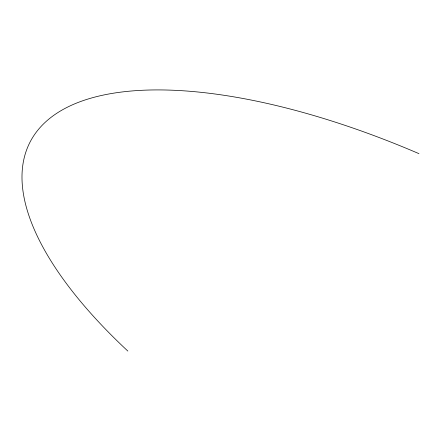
<?xml version="1.0" encoding="UTF-8"?>
<svg xmlns="http://www.w3.org/2000/svg" width="441" height="441" viewBox="0 0 441 441"><rect width="100%" height="100%" fill="white"/><g stroke="black" fill="none" stroke-linecap="round" stroke-linejoin="round"><path stroke-width="0.66" d="M127.851 351.075A426.138 171.284 27.4 0 1 55.56 114.098A426.138 171.284 27.4 0 1 418.95 153.65"/></g></svg>
